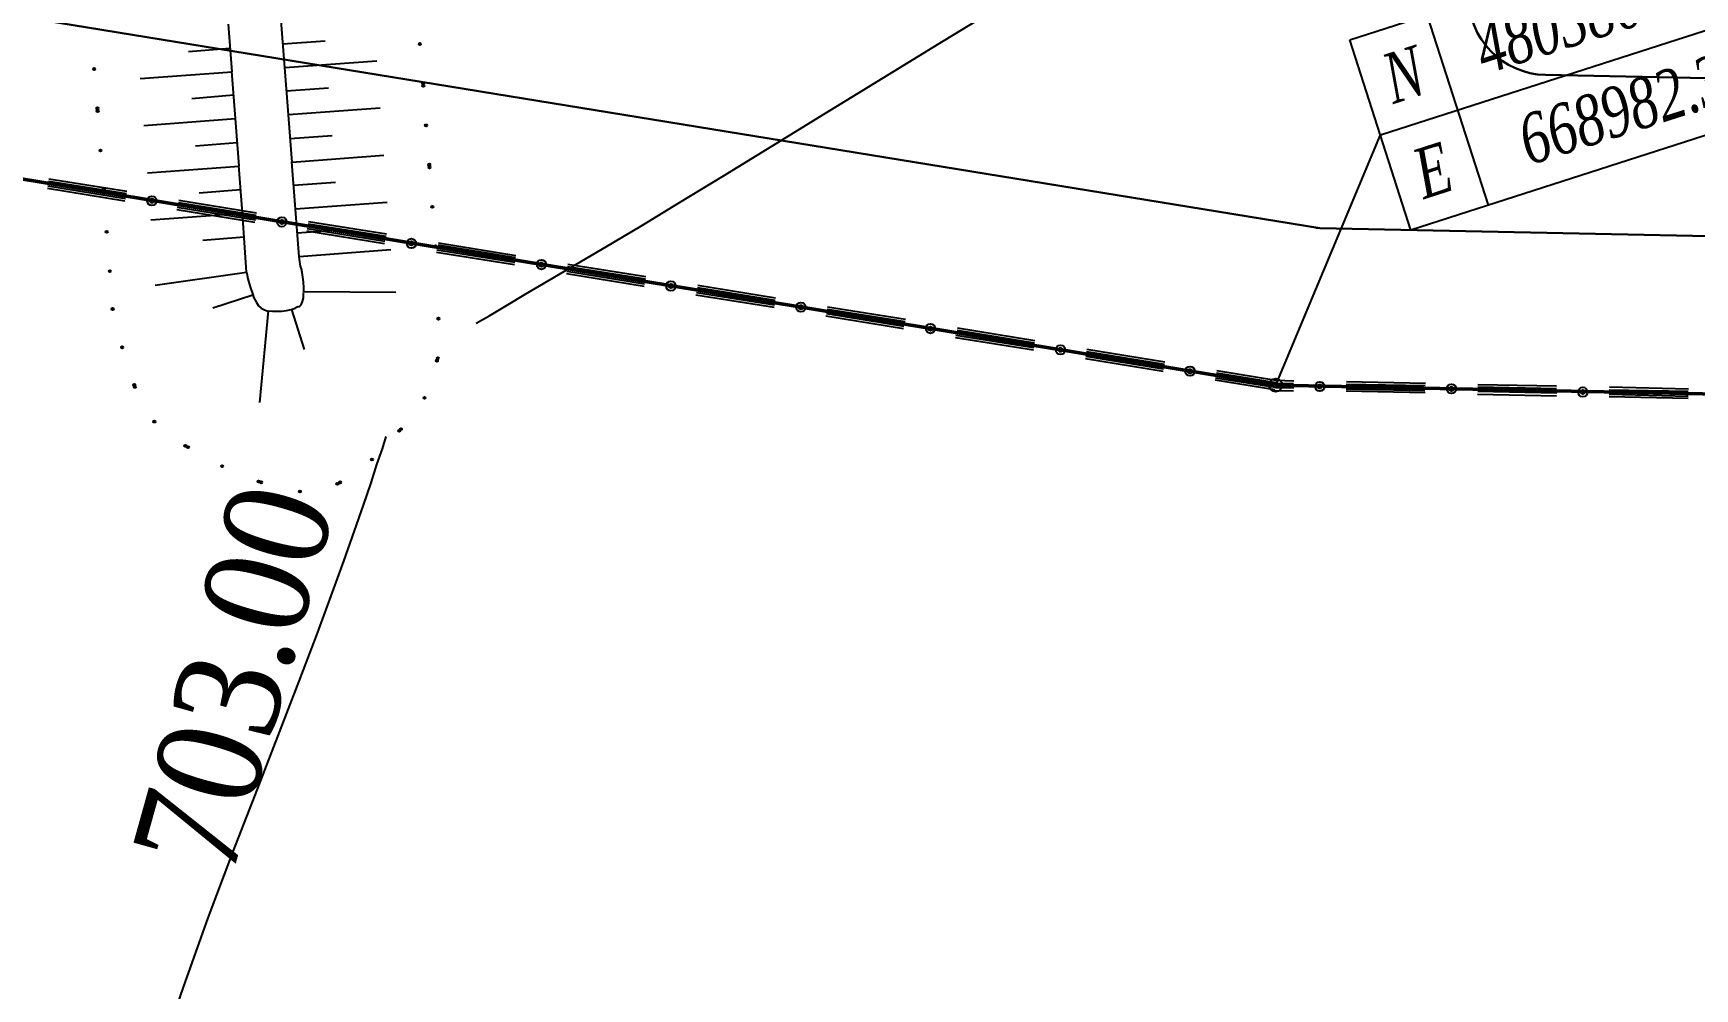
# Model space of a CAD drawing. Header units: millimetres. Extents: x 1353783 to 6492029790, y -7276956 to -512500.
# Drawn here: x 9978106 to 9984423, y -2860069 to -2856437 of the extents above; entities that cross this region are included whole.
import ezdxf

# ---------------------------------------------------------------- set-up
doc = ezdxf.new("R2010")
doc.units = ezdxf.units.MM
doc.linetypes.add('CONTI', pattern=[0])
doc.layers.get('Defpoints').update_dxf_attribs({"color": 255})
for name, color, linetype in [('GORIZUNKNOWN', 32, 'CONTI'), ('PI_DTГРАНИЦЫ', 10, 'CONTI'), ('SIT_LГРАНИЦЫ', 10, 'CONTI'), ('SIT_LРЕЛЬЕФ', 7, 'CONTI'), ('ГРАНИЦЫ', 7, 'CONTI'), ('РЕЛЬЕФ', 7, 'CONTI')]:
    doc.layers.add(name, color=color, linetype=linetype)
for name, color, linetype, lineweight in [('ГП-Граница учасика ИЖС', 3, 'Continuous', 5), ('ГР.УЧ', 12, 'ограждение1', 40), ('РАЗМЕР', 162, 'Continuous', 20)]:
    doc.layers.add(name, color=color, linetype=linetype, lineweight=lineweight)
doc.styles.add('SHRFT', font='', dxfattribs={"width": 0.75})
doc.styles.add('tandem1', font='', dxfattribs={"width": 0.9})
doc.styles.get('SHRFT').set_extended_font_data('Times New Roman Cyr', italic=True)
doc.styles.get('tandem1').set_extended_font_data('Times New Roman')
doc.linetypes.add('ограждение1', pattern='A,6.35,-2.54,[133,ltypeshp.shx,S=2.54,R=0,X=-2.54,Y=0],-2.54,25.4', length=36.83)

# ---------------------------------------------------------------- blocks, each defined once
blk = doc.blocks.new('оо')
at = {"layer": 'GORIZUNKNOWN', "color": 9, "true_color": 0xc7c8ca}
for points in [[(222786.583, -3431848.162), (222786.873, -3431848.102), (222787.233, -3431848.022), (222787.653, -3431847.922), (222788.153, -3431847.812), (222788.723, -3431847.682), (222789.383, -3431847.532), (222790.123, -3431847.362), (222790.963, -3431847.162), (222791.913, -3431846.932), (222792.963, -3431846.682), (222794.123, -3431846.392), (222795.373, -3431846.092), (222796.683, -3431845.772), (222798.023, -3431845.452)], [(222773.783, -3431864.081), (222774.243, -3431863.212), (222774.953, -3431862.012), (222775.733, -3431860.812), (222776.563, -3431859.632), (222777.423, -3431858.472), (222778.273, -3431857.362), (222779.113, -3431856.312), (222779.913, -3431855.322), (222780.643, -3431854.422), (222781.293, -3431853.612), (222781.873, -3431852.892), (222782.373, -3431852.252), (222782.803, -3431851.702), (222783.173, -3431851.212), (222783.483, -3431850.802), (222783.753, -3431850.442), (222783.963, -3431850.142), (222784.153, -3431849.892), (222784.293, -3431849.692)]]:
    blk.add_lwpolyline(points, dxfattribs=at)
at = {"layer": 'PI_DTГРАНИЦЫ', "color": 9, "true_color": 0xc7c8ca}
blk.add_circle((222800.693, -3431853.932), 0.125, dxfattribs=at)
blk.add_point((222800.693, -3431853.932), dxfattribs=at)
at = {"layer": 'SIT_LГРАНИЦЫ', "color": 9, "true_color": 0xc7c8ca}
for p, q in [((222780.983, -3431843.832), (222779.643, -3431843.152)), ((222781.003, -3431843.792), (222779.663, -3431843.112)), ((222781.023, -3431843.752), (222779.683, -3431843.072)), ((222780.933, -3431843.912), (222779.603, -3431843.232)), ((222780.953, -3431843.872), (222779.623, -3431843.192)), ((222783.163, -3431845.052), (222781.823, -3431844.372)), ((222783.183, -3431845.012), (222781.843, -3431844.332)), ((222783.203, -3431844.972), (222781.873, -3431844.292)), ((222783.223, -3431844.932), (222781.893, -3431844.252)), ((222783.243, -3431844.892), (222781.913, -3431844.212)), ((222785.473, -3431846.032), (222784.133, -3431845.352)), ((222785.383, -3431846.192), (222784.053, -3431845.512)), ((222785.403, -3431846.152), (222784.073, -3431845.472)), ((222785.433, -3431846.112), (222784.093, -3431845.432)), ((222785.453, -3431846.072), (222784.113, -3431845.392)), ((222787.633, -3431847.292), (222786.293, -3431846.612)), ((222787.653, -3431847.252), (222786.323, -3431846.572)), ((222787.673, -3431847.212), (222786.343, -3431846.532)), ((222787.693, -3431847.172), (222786.363, -3431846.492)), ((222787.613, -3431847.332), (222786.273, -3431846.652)), ((222789.833, -3431848.472), (222788.503, -3431847.792)), ((222789.853, -3431848.432), (222788.523, -3431847.752)), ((222789.883, -3431848.392), (222788.543, -3431847.712)), ((222789.903, -3431848.352), (222788.563, -3431847.672)), ((222789.923, -3431848.312), (222788.583, -3431847.632)), ((222792.123, -3431849.492), (222790.793, -3431848.812)), ((222792.143, -3431849.452), (222790.813, -3431848.772)), ((222792.063, -3431849.612), (222790.723, -3431848.932)), ((222792.083, -3431849.572), (222790.743, -3431848.892)), ((222792.103, -3431849.532), (222790.773, -3431848.852)), ((222794.283, -3431850.752), (222792.953, -3431850.072)), ((222794.303, -3431850.712), (222792.973, -3431850.032)), ((222794.333, -3431850.672), (222792.993, -3431849.992)), ((222794.353, -3431850.632), (222793.013, -3431849.952)), ((222794.373, -3431850.592), (222793.033, -3431849.912)), ((222796.513, -3431851.892), (222795.173, -3431851.212)), ((222796.533, -3431851.852), (222795.193, -3431851.172)), ((222796.553, -3431851.812), (222795.223, -3431851.132)), ((222796.573, -3431851.772), (222795.243, -3431851.092)), ((222796.593, -3431851.732), (222795.263, -3431851.052)), ((222798.753, -3431852.992), (222797.423, -3431852.312)), ((222798.783, -3431852.952), (222797.443, -3431852.272)), ((222798.803, -3431852.912), (222797.463, -3431852.232)), ((222798.823, -3431852.872), (222797.483, -3431852.192)), ((222798.733, -3431853.032), (222797.403, -3431852.352)), ((222800.653, -3431854.012), (222799.623, -3431853.492)), ((222800.673, -3431853.972), (222799.643, -3431853.452)), ((222800.693, -3431853.932), (222799.673, -3431853.412)), ((222800.713, -3431853.892), (222799.693, -3431853.372)), ((222800.723, -3431853.852), (222799.713, -3431853.332)), ((222801.043, -3431853.962), (222800.723, -3431853.852)), ((222800.983, -3431854.142), (222800.653, -3431854.032)), ((222801.003, -3431854.092), (222800.673, -3431853.982)), ((222801.013, -3431854.052), (222800.693, -3431853.942)), ((222801.023, -3431854.012), (222800.703, -3431853.902)), ((222803.353, -3431854.942), (222801.933, -3431854.452)), ((222803.363, -3431854.902), (222801.943, -3431854.412)), ((222803.383, -3431854.862), (222801.963, -3431854.372)), ((222803.393, -3431854.812), (222801.973, -3431854.332)), ((222803.413, -3431854.772), (222801.993, -3431854.282)), ((222805.753, -3431855.632), (222804.343, -3431855.142)), ((222805.773, -3431855.582), (222804.353, -3431855.102)), ((222805.713, -3431855.762), (222804.293, -3431855.272)), ((222805.733, -3431855.712), (222804.313, -3431855.222)), ((222805.743, -3431855.672), (222804.323, -3431855.182)), ((222808.083, -3431856.572), (222806.663, -3431856.082)), ((222808.093, -3431856.532), (222806.673, -3431856.042)), ((222808.113, -3431856.492), (222806.693, -3431856.002)), ((222808.123, -3431856.442), (222806.703, -3431855.962)), ((222808.143, -3431856.402), (222806.723, -3431855.912))]:
    blk.add_line(p, q, dxfattribs=at)
for centre, radius in [((222781.423, -3431844.062), 0.09), ((222781.423, -3431844.062), 0.04), ((222783.653, -3431845.202), 0.09), ((222783.653, -3431845.202), 0.04), ((222785.873, -3431846.342), 0.09), ((222785.873, -3431846.342), 0.04), ((222788.103, -3431847.482), 0.09), ((222788.103, -3431847.482), 0.04), ((222790.323, -3431848.622), 0.09), ((222790.323, -3431848.622), 0.04), ((222792.553, -3431849.762), 0.09), ((222792.553, -3431849.762), 0.04), ((222794.773, -3431850.902), 0.09), ((222794.773, -3431850.902), 0.04), ((222797.003, -3431852.042), 0.09), ((222797.003, -3431852.042), 0.04), ((222799.223, -3431853.182), 0.09), ((222799.223, -3431853.182), 0.04), ((222801.483, -3431854.212), 0.09), ((222801.483, -3431854.212), 0.04), ((222803.853, -3431855.022), 0.09), ((222803.853, -3431855.022), 0.04), ((222806.213, -3431855.842), 0.09), ((222806.213, -3431855.842), 0.04)]:
    blk.add_circle(centre, radius, dxfattribs=at)
at = {"layer": 'SIT_LРЕЛЬЕФ', "color": 9, "true_color": 0xc7c8ca}
for p, q in [((222782.953, -3431841.572), (222783.723, -3431841.752)), ((222783.623, -3431842.192), (222783.833, -3431841.312)), ((222784.603, -3431842.432), (222784.813, -3431841.552)), ((222781.923, -3431841.782), (222783.623, -3431842.192)), ((222783.413, -3431843.062), (222783.623, -3431842.182)), ((222785.483, -3431842.182), (222784.703, -3431841.992)), ((222782.743, -3431842.442), (222783.513, -3431842.622)), ((222784.393, -3431843.302), (222784.603, -3431842.422)), ((222786.303, -3431842.842), (222784.603, -3431842.432)), ((222781.713, -3431842.652), (222783.413, -3431843.062)), ((222783.203, -3431843.942), (222783.413, -3431843.062)), ((222785.273, -3431843.052), (222784.493, -3431842.862)), ((222782.533, -3431843.322), (222783.303, -3431843.502)), ((222784.183, -3431844.182), (222784.393, -3431843.302)), ((222786.093, -3431843.712), (222784.393, -3431843.302)), ((222781.503, -3431843.532), (222783.203, -3431843.942)), ((222785.063, -3431843.932), (222784.283, -3431843.742)), ((222782.993, -3431844.812), (222783.203, -3431843.932)), ((222781.293, -3431844.402), (222782.993, -3431844.812)), ((222782.323, -3431844.192), (222783.093, -3431844.372)), ((222783.973, -3431845.052), (222784.183, -3431844.172)), ((222785.883, -3431844.592), (222784.183, -3431844.182)), ((222784.853, -3431844.802), (222784.073, -3431844.612)), ((222782.723, -3431845.902), (222782.993, -3431844.812)), ((222782.113, -3431845.072), (222782.883, -3431845.252)), ((222783.763, -3431845.932), (222783.973, -3431845.052)), ((222785.673, -3431845.462), (222783.973, -3431845.052)), ((222780.993, -3431845.612), (222782.723, -3431845.902)), ((222784.643, -3431845.682), (222783.863, -3431845.492)), ((222782.713, -3431845.962), (222782.703, -3431846.032)), ((222782.723, -3431845.902), (222782.713, -3431845.962)), ((222783.733, -3431846.112), (222783.763, -3431845.932)), ((222785.463, -3431846.342), (222783.763, -3431845.932)), ((222782.703, -3431846.032), (222782.703, -3431846.122)), ((222782.703, -3431846.122), (222782.703, -3431846.212)), ((222782.703, -3431846.212), (222782.703, -3431846.322)), ((222783.713, -3431846.322), (222783.723, -3431846.232)), ((222783.723, -3431846.232), (222783.733, -3431846.162)), ((222783.733, -3431846.162), (222783.733, -3431846.112)), ((222781.903, -3431846.352), (222782.703, -3431846.352)), ((222782.703, -3431846.322), (222782.703, -3431846.412)), ((222782.703, -3431846.412), (222782.723, -3431846.512)), ((222782.723, -3431846.512), (222782.743, -3431846.582)), ((222782.743, -3431846.582), (222782.773, -3431846.642)), ((222783.603, -3431846.702), (222783.633, -3431846.602)), ((222783.643, -3431846.592), (222783.663, -3431846.522)), ((222785.303, -3431847.142), (222783.643, -3431846.592)), ((222783.663, -3431846.522), (222783.693, -3431846.412)), ((222783.693, -3431846.412), (222783.713, -3431846.322)), ((222782.203, -3431848.342), (222782.893, -3431846.732)), ((222782.773, -3431846.642), (222782.823, -3431846.692)), ((222782.823, -3431846.692), (222782.883, -3431846.732)), ((222782.893, -3431846.732), (222782.963, -3431846.762)), ((222782.963, -3431846.762), (222783.053, -3431846.792)), ((222783.053, -3431846.792), (222783.133, -3431846.812)), ((222783.133, -3431846.812), (222783.223, -3431846.832)), ((222783.223, -3431846.832), (222783.313, -3431846.842)), ((222783.313, -3431846.842), (222783.393, -3431846.842)), ((222783.323, -3431847.642), (222783.323, -3431846.842)), ((222783.393, -3431846.832), (222783.463, -3431846.822)), ((222783.463, -3431846.842), (222783.523, -3431846.812)), ((222783.523, -3431846.812), (222783.563, -3431846.762)), ((222783.563, -3431846.762), (222783.603, -3431846.702))]:
    blk.add_line(p, q, dxfattribs=at)
for centre in [(222781.143, -3431841.342), (222780.963, -3431842.122), (222780.973, -3431842.072), (222780.783, -3431842.852), (222787.183, -3431842.782), (222780.603, -3431843.632), (222780.613, -3431843.582), (222787.003, -3431843.562), (222787.013, -3431843.512), (222780.423, -3431844.362), (222786.823, -3431844.292), (222786.653, -3431845.022), (222780.253, -3431845.092), (222786.643, -3431845.072), (222780.083, -3431845.792), (222786.463, -3431845.802), (222780.033, -3431846.542), (222786.293, -3431846.532), (222780.033, -3431847.292), (222780.033, -3431847.332), (222785.923, -3431847.862), (222780.183, -3431848.072), (222780.603, -3431848.692), (222780.643, -3431848.732), (222785.653, -3431848.612), (222785.683, -3431848.572), (222781.153, -3431849.272), (222785.213, -3431849.212), (222781.723, -3431849.762), (222781.763, -3431849.792), (222784.563, -3431849.662), (222784.603, -3431849.642), (222783.903, -3431850.022), (222782.413, -3431850.182), (222783.133, -3431850.262), (222783.193, -3431850.252)]:
    blk.add_circle(centre, 0.02, dxfattribs=at)
at = {"layer": 'ГРАНИЦЫ', "color": 9, "linetype": 'CONTI', "true_color": 0xc7c8ca}
for p, q in [((222804.043, -3431848.112), (222814.813, -3431848.112)), ((222804.043, -3431851.912), (222804.043, -3431848.112)), ((222805.583, -3431848.112), (222805.583, -3431851.912)), ((222800.693, -3431853.932), (222804.043, -3431850.012)), ((222804.043, -3431850.012), (222814.813, -3431850.012)), ((222814.813, -3431851.912), (222804.043, -3431851.912))]:
    blk.add_line(p, q, dxfattribs=at)
blk.add_circle((222800.693, -3431853.932), 0.125, dxfattribs=at)
at = {"layer": 'ГРАНИЦЫ', "color": 9, "true_color": 0xc7c8ca, "style": 'SHRFT', "width": 0.75}
for s, p in [('N', (222804.453, -3431849.532)), ('4803804.800', (222806.283, -3431849.532)), ('E', (222804.453, -3431851.432)), (' 668982.300', (222806.283, -3431851.432))]:
    blk.add_text(s, height=0.95, dxfattribs=at).set_placement(p)

msp = doc.modelspace()

# ---------------------------------------------------------------- linework, layer by layer
at = {"layer": 'Defpoints', "lineweight": 0, "ltscale": 100}
msp.add_line((9972290.9, -2855435), (9982998.2, -2857178.2), dxfattribs=at)
msp.add_lwpolyline([(9982982, -2857177.9), (9996556.6, -2857457.5)], dxfattribs=at)
at = {"layer": 'ГП-Граница учасика ИЖС', "color": 251, "lineweight": 30, "ltscale": 100}
msp.add_lwpolyline([(9983562.4, -2855276), (9983562.4, -2856295.8, 0.408193), (9983856.2, -2856595.8), (9988076.2, -2856682.7, 0.42026), (9988382.4, -2856382.8), (9988382.4, -2855717.7)], format="xyb", dxfattribs=at)
at = {"layer": 'ГР.УЧ', "lineweight": 50, "ltscale": 50}
msp.add_lwpolyline([(9989974.7, -2788087), (9980999.9, -2784252.7), (9971209.8, -2783594.9), (9961622.1, -2784090.5), (9956026.4, -2789101.7), (9952562.4, -2798133.6), (9952562.4, -2851699.5), (9972185.4, -2856026.2), (9982830, -2857774.9), (9996494.1, -2858056.4)], dxfattribs=at)
at = {"layer": 'РАЗМЕР', "lineweight": 30, "ltscale": 100, "elevation": -7.3}
msp.add_lwpolyline([(9958662.4, -2852430), (9972417.6, -2855455.6), (9982998.2, -2857178.2), (9996556.6, -2857457.5)], dxfattribs=at)

# ---------------------------------------------------------------- block references
at = {"layer": 'РЕЛЬЕФ', "color": 240, "lineweight": 30, "true_color": 0xed1f24, "xscale": 200.0000000000001, "yscale": 200.0000000000001, "zscale": 200.0000000000001, "rotation": 17.80578495452471}
msp.add_blockref('оо', (-242329121, 637008728.1), dxfattribs=at)

# ---------------------------------------------------------------- texts
at = {"layer": 'Defpoints', "color": 252, "true_color": 0x939598, "insert": (9978871, -2858889.4, 0.7), "char_height": 396, "width": 726.162, "attachment_point": 5, "rotation": 74.41876, "style": 'tandem1'}
msp.add_mtext('703.00', dxfattribs=at)

doc.saveas('drawing.dxf')
